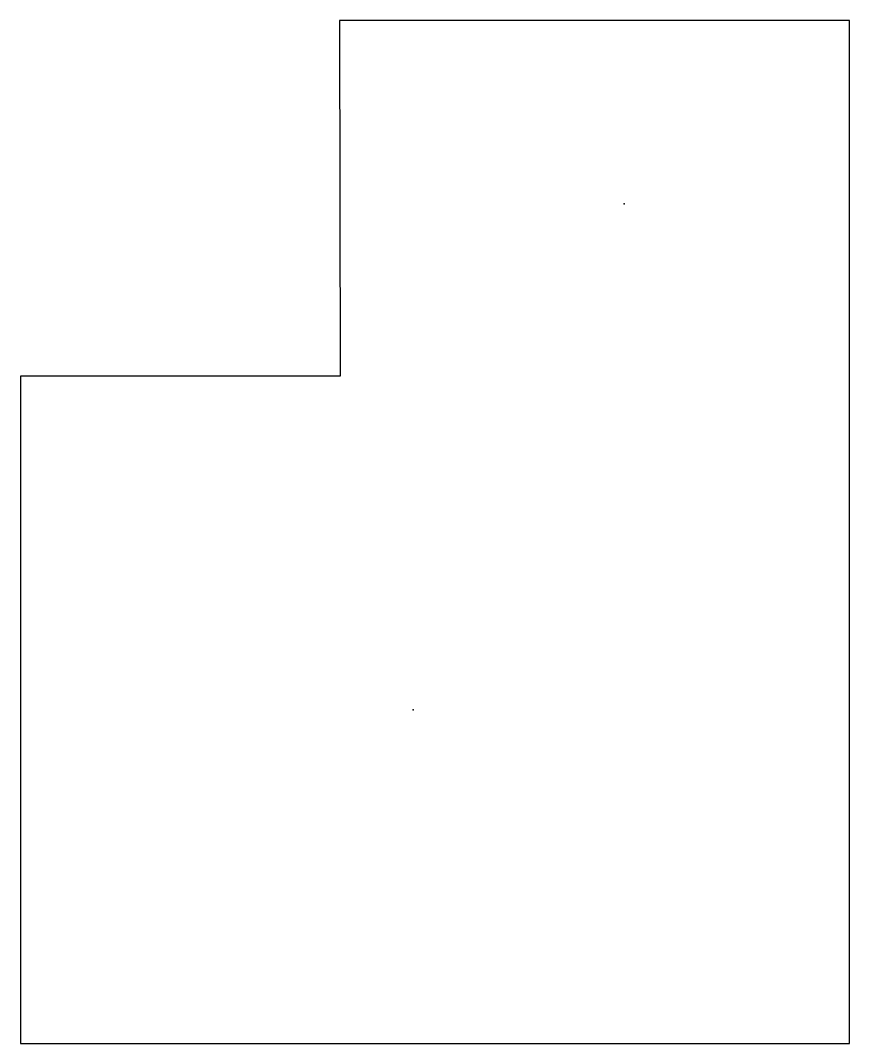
# Model space of a CAD drawing. Header units: inches. Extents: x 0 to 3852, y 0 to 4752.
import ezdxf

# ---------------------------------------------------------------- set-up
doc = ezdxf.new("R2010")
doc.units = ezdxf.units.IN
doc.header["$MEASUREMENT"] = 0
doc.layers.add('footing', color=2, linetype='Continuous', lineweight=25)

msp = doc.modelspace()

# ---------------------------------------------------------------- linework, layer by layer
at = {"layer": 'footing', "ltscale": 100}
msp.add_lwpolyline([(0, 0), (3852.5, 0), (3852.5, 4751.5), (1482, 4751.5), (1485, 3100), (0, 3100)], close=True, dxfattribs=at)
for p in [(2805, 3900, 0), (1825, 1550)]:
    msp.add_point(p, dxfattribs=at)

doc.saveas('drawing.dxf')
